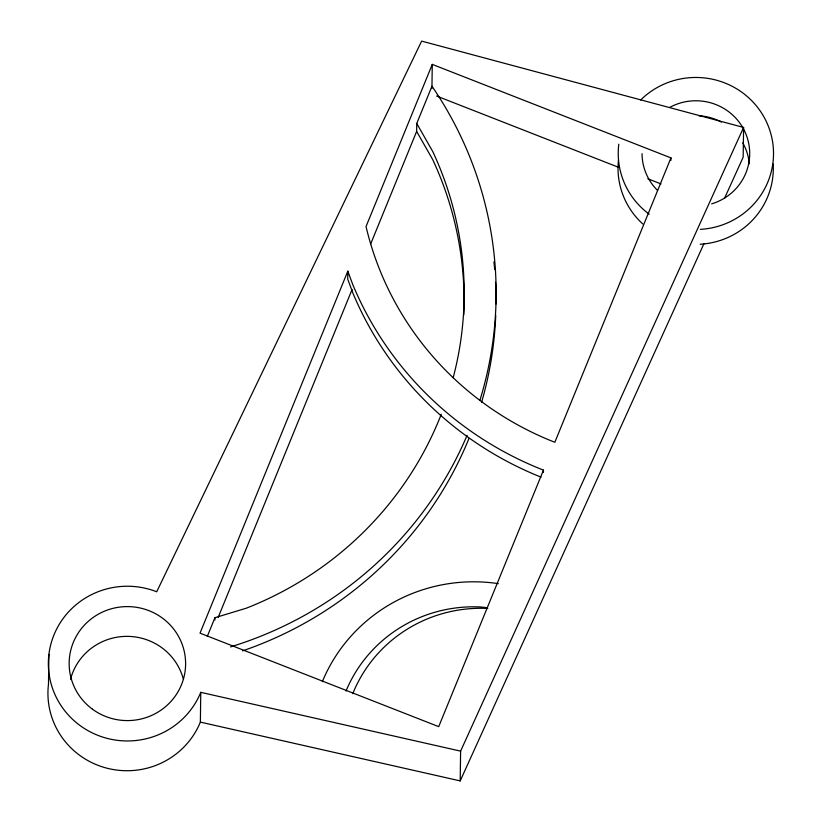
<?xml version="1.0" encoding="UTF-8"?>
<svg xmlns="http://www.w3.org/2000/svg" width="822" height="822" viewBox="0 0 822 822"><rect width="100%" height="100%" fill="white"/><g stroke="black" fill="none" stroke-linecap="round" stroke-linejoin="round"><path stroke-width="1.23" d="M48.909 654.415L48.488 684.181A79.035 77.36 0.8 0 0 107.466 768.323A79.035 77.36 0.8 0 0 200.363 722.117L460.197 780.9L703.961 243.641M200.363 722.117L200.774 692.35L460.608 751.133L460.197 780.9M214.902 619.973L214.932 617.712L246.323 608.188A347.295 339.948 0.8 0 0 441.28 414.247M347.819 271.178L352.844 284.761A343.575 336.311 0.8 0 0 543.455 470.122L438.712 726.648L200.023 633.146L347.819 271.178L347.716 279.12L352.73 292.694A343.575 336.311 0.8 0 0 541.02 477.14M370.547 244.278L416.641 131.417L416.744 123.475L431.961 86.218A379.25 371.236 0.8 0 1 479.843 400.489M431.93 88.488L432.269 64.383L670.958 157.896L670.927 160.382M543.424 472.393L543.455 470.122M200.774 692.35A79.035 77.36 0.8 0 1 98.054 735.423A79.035 77.36 0.8 0 1 53.995 634.841A79.035 77.36 0.8 0 1 156.714 591.778L421.635 41.1L743.591 127.441L743.17 157.208L724.624 198.092M432.269 64.383L366.037 226.574A312.925 306.318 0.8 0 0 554.829 442.277L670.958 157.896M207.319 636.341L214.932 617.712M218.21 617.332L352.114 289.426M460.608 751.133L743.591 127.441M487.538 607.725L480.562 606.975A137.767 134.859 0.8 0 0 346 691.086M436.626 96.03L618.031 167.092M647.87 178.785L660.991 183.923M416.744 123.475L432.773 151.577A347.295 339.948 0.8 0 1 453.189 377.688M416.641 131.417L432.67 159.519A347.295 339.948 0.8 0 1 463.762 314.97M70.538 679.27A58.239 57.006 0.8 0 1 126.876 636.362A58.239 57.006 0.8 0 1 183.357 679.167M495.728 315.494A379.25 371.236 0.8 0 1 481.579 402.287M468.941 438.558A379.25 371.236 0.8 0 1 242.593 650.87M493.93 261.889A379.25 371.236 0.8 0 1 494.669 269.503M495.543 282.244A379.25 371.236 0.8 0 1 496.005 303.996M467.091 435.331A379.25 371.236 0.8 0 1 230.561 646.883M352.761 693.686A137.767 134.859 0.8 0 1 487.785 608.444M322.347 681.623A163.311 159.869 0.8 0 1 498.338 583.641M640.657 99.996A77.648 76.004 0.8 0 1 766.628 122.201A77.648 76.004 0.8 0 1 700.385 229.348M649.195 214.172A77.648 76.004 0.8 0 1 618.802 144.21M773.183 163.989A77.648 76.004 0.8 0 1 700.169 244.226M642.753 223.944A77.648 76.004 0.8 0 1 618.463 160.228M698.823 115.748A53.831 52.7 0.8 0 1 721.408 122.088M742.739 142.802A53.831 52.7 0.8 0 1 749.294 163.753M743.478 128.89A53.831 52.7 0.8 0 1 711.647 203.856M657.569 190.478A53.831 52.7 0.8 0 1 642.044 153.652M669.745 107.384A53.831 52.7 0.8 0 1 742.944 127.913M92.516 709.232A58.239 57.006 0.8 0 0 185.207 670.362A58.239 57.006 0.8 0 0 104.425 611.198A58.239 57.006 0.8 0 0 92.516 709.232"/></g></svg>
